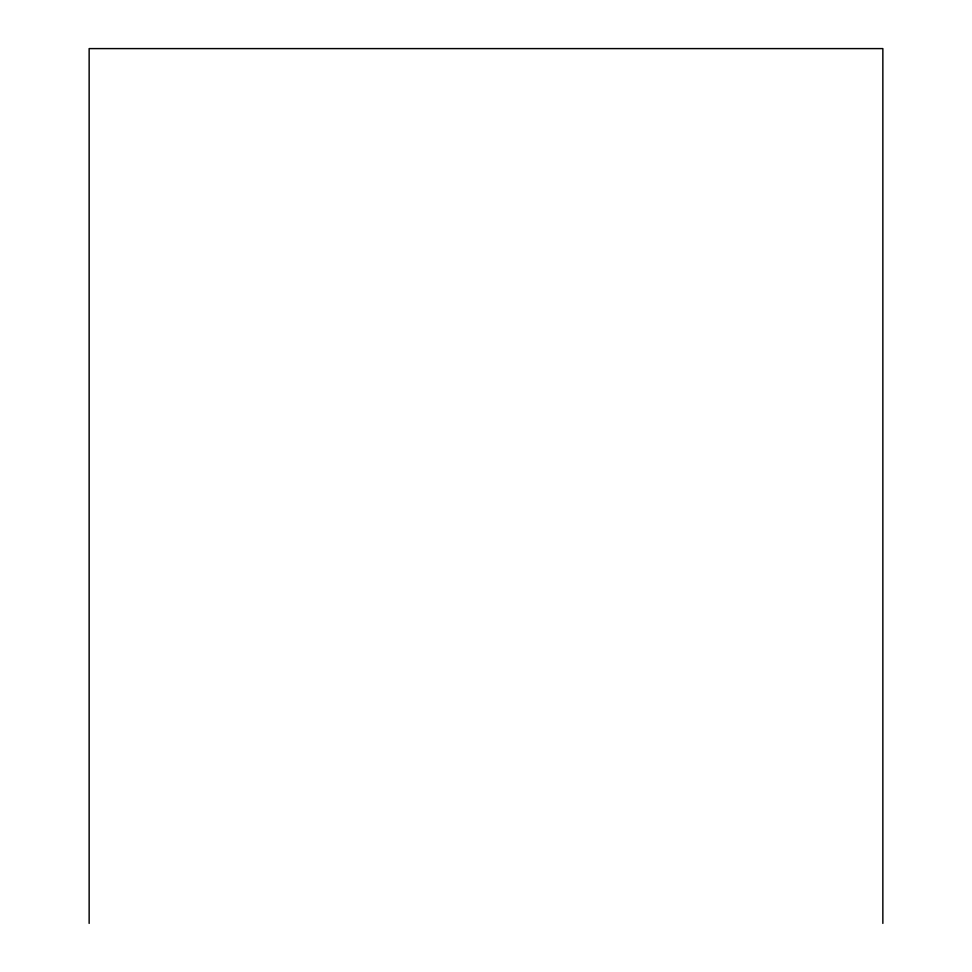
<?xml version="1.0" encoding="UTF-8"?>
<svg xmlns="http://www.w3.org/2000/svg" width="972" height="972" viewBox="0 0 972 972"><rect width="100%" height="100%" fill="white"/><g stroke="black" fill="none" stroke-linecap="round" stroke-linejoin="round"><path stroke-width="1.46" d="M882.855 923.4L882.855 48.6L89.145 48.6L89.145 923.4"/></g></svg>
